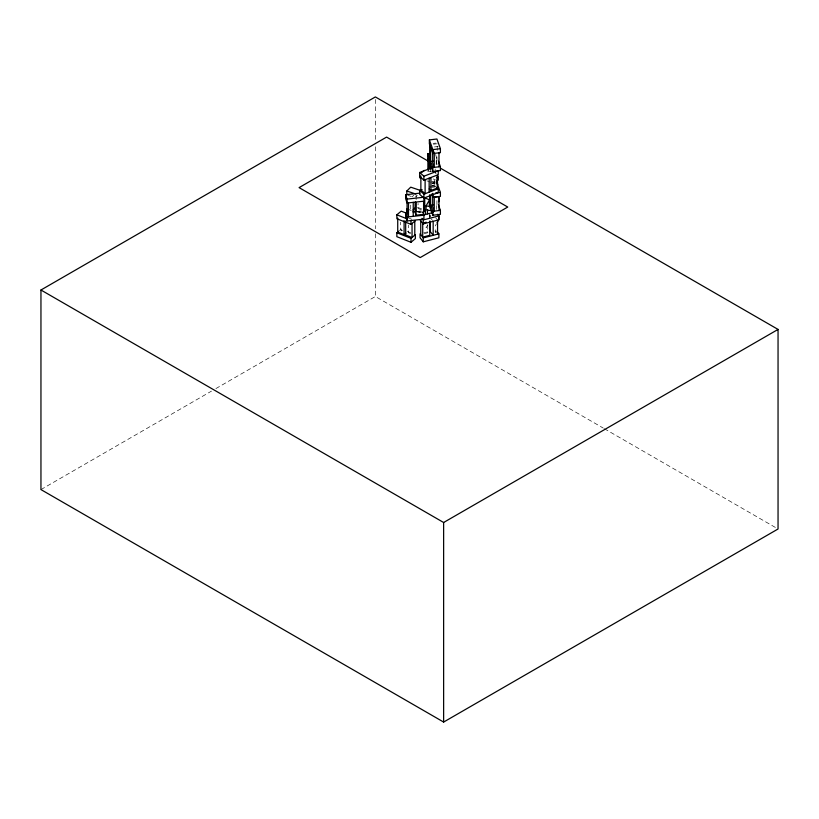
<?xml version="1.0" encoding="UTF-8"?>
<svg xmlns="http://www.w3.org/2000/svg" width="819" height="819" viewBox="0 0 819 819"><rect width="100%" height="100%" fill="white"/><g stroke="black" fill="none" stroke-linecap="round" stroke-linejoin="round"><path stroke-width="0.61" stroke-dasharray="4.09 3.07" d="M429.668 217.506L430.855 215.417M427.887 224.58L426.105 227.723L426.105 224.764M435.217 225.972L436.404 223.884M412.223 196.775L413.79 195.229M415.632 196.949L417.26 195.352M399.477 230.548L401.218 229.074L401.218 231.04M40.95 489.578L211.476 391.124M215.909 388.564L375.368 296.498L603.255 428.071M429.228 186.804L434.009 184.992L435.698 186.486M429.361 187.746L434.746 185.708L434.746 178.071M423.689 232.893L428.501 231.644M424.252 233.671L427.774 232.76L427.774 223.843M433.138 143.397L435.657 143.09M433.435 144.205L437.213 143.755M434.418 146.939L438.196 146.478M431.879 183.364L435.657 182.903M431.879 187.295L435.657 186.845M417.67 211.333L421.283 210.944M417.639 212.182L421.427 211.773M427.743 171.714L431.572 171.427M432.534 181.337L435.084 181.142M432.534 185.278L435.084 185.084M408.067 195.362L411.363 196.478M417.547 207.412L422.102 208.947M421.396 209.674L418.069 208.548L418.069 203.46M417.547 211.343L422.102 212.889M415.632 210.954L421.181 212.827M408.067 209.367L411.189 210.422M408.292 217.874L411.834 219.267M407.115 231.408L410.657 232.811M410.534 233.538L408.415 232.698L408.415 225.061M402.569 230.63L400.45 229.791L400.45 222.154M433.231 178.952L435.329 179.801M431.511 181.654L434.674 182.934L434.674 186.752M426.873 180.804L430.384 182.217M431.552 182.698L433.886 183.64L433.886 179.699M604.361 428.716L776.944 528.347M435.667 217.741L436.936 219.369M431.265 218.878L432.534 220.506M435.032 230.927L436.302 232.555M435.677 154.422L437.07 160.555M436.23 160.811L437.07 164.496M435.585 171.959L436.005 173.802M437.213 146.304L437.213 151.392M436.916 156.941L436.916 160.882M436.916 200.696L436.916 204.637M436.65 205.579L436.65 209.398M436.21 160.719L436.21 165.817M435.728 229.781L435.728 232.729M435.186 168.97L435.186 174.058M434.009 184.992L434.009 186.967M430.405 169.328L430.405 171.877M429.914 214.68L429.914 219.779M429.32 214.373L429.32 216.922M416.124 195.475L416.124 200.563M410.718 205.098L410.718 209.04M375.368 99.498L375.368 141.707M375.368 146.826L375.368 228.706M375.368 233.814L375.368 296.498"/><path stroke-width="1.23" d="M432.207 210.933L426.105 209.777L426.105 205.845L429.668 199.57M436.998 222.84L438.779 219.697L438.779 215.766M406.818 194.942L406.818 191.001L410.718 187.162L419.819 190.243M413.001 210.002L415.346 207.698M423.106 212.408L425.511 210.104L425.511 214.046M415.366 220.669L411.005 224.345L396.857 218.745L396.857 214.813L401.218 211.138L407.115 213.472M411.005 242.281L411.005 238.349L415.366 234.674L415.366 238.605L411.005 242.281L396.857 236.691L396.857 232.75L398.607 231.286M397.727 218.089L397.727 232.084L404.095 234.603L405.907 233.077M421.621 172.563L424.273 170.372M436.547 177.518L438.319 176.054L438.319 179.996L436.547 181.449M40.95 290.008L375.368 96.939L778.05 329.422L778.05 528.992L443.632 722.061L40.95 489.578L40.95 290.008L443.632 522.502L778.05 329.422M419.666 172.481L423.904 176.208L438.237 170.782L438.237 174.713L423.904 180.149L419.666 176.423L419.666 172.481L432.811 167.506L440.407 166.636L440.407 170.577L432.852 171.478L429.361 161.783L429.361 157.842L432.852 167.537L432.852 171.478M436.547 187.223L438.237 188.718L438.237 192.66L423.904 198.085L419.666 194.359L419.666 190.428L422.061 189.517M429.166 188.933L430.937 190.479L437.387 188.032L437.387 175.307M419.666 190.428L423.904 194.154L438.237 188.718M423.689 214.957L433.312 212.459M421.98 218.325L423.239 219.953L438.882 215.899L438.882 219.84L423.239 223.894L420.075 219.83M426.228 222.205L422.706 223.116L422.706 237.121L429.75 235.299L429.75 221.294M423.239 237.899L438.882 233.845L438.882 237.776L423.239 241.83L420.075 237.766L420.075 233.835L423.239 237.899L423.239 241.83M429.361 139.906L436.916 139.005L440.407 148.7L440.407 152.631L432.852 153.542L429.361 143.847L429.361 139.906L432.852 149.601L432.852 153.542M432.852 149.601L440.407 148.7M433.159 161.087L430.64 161.394L430.64 147.389M435.37 193.059L440.407 192.455L440.407 196.386L432.852 197.297L431.685 194.062M433.159 204.842L430.64 205.149L430.64 194.963M432.852 211.292L440.407 210.391L440.407 214.332L432.852 215.233L429.361 205.538L429.361 201.597L432.852 211.292L432.852 215.233M423.904 194.154L423.925 201.187L407.074 203.03L405.64 198.648L405.64 194.717L420.086 193.13M405.64 194.717L407.074 199.089L423.925 197.246M422.85 211.906L423.925 215.182L423.925 219.123L407.074 220.966L405.64 216.595L405.64 212.653L408.046 212.387M412.858 211.865L416.472 211.466M415.11 202.283L415.11 212.459L416.011 215.202L423.587 214.373L423.587 201.638M405.64 212.653L407.074 217.025L423.925 215.182M432.534 167.332L429.975 167.526L427.743 157.709L427.743 153.777L430.292 153.583M426.105 205.845L430.989 206.767M406.818 191.001L415.919 194.083M396.857 214.813L407.473 219.011M396.857 232.75L411.005 238.349M424.529 197.788L430.384 200.164M428.439 161.261L386.588 137.09L299.078 187.612L420.239 257.565L507.749 207.043L440.561 168.253M437.622 214.271L438.882 215.899M436.988 231.398L438.882 233.845M438.472 161.251L440.407 166.636M433.087 150.061L434.265 153.327L434.265 167.332L432.688 162.971L432.688 151.515M436.916 182.76L440.407 192.455M438.472 205.006L440.407 210.391M437.07 178.501L437.633 184.889L437.07 182.432M427.743 153.777L429.975 163.595L429.975 167.526M443.632 522.502L443.632 722.061M438.984 152.764L438.984 166.769M438.984 210.524L438.984 196.519L434.265 197.082L434.265 211.087L432.688 206.726L432.688 194.001M438.779 197.819L438.779 201.761M437.438 180.651L437.438 185.739M437.561 220.178L437.561 234.183M433.169 221.325L433.169 235.319L430.006 231.255L430.006 221.079M432.852 193.356L432.852 197.297M430.937 177.754L430.937 190.479M430.405 166.779L430.405 169.328M429.658 144.666L429.658 158.661M429.658 194.779L429.658 202.416M429.146 178.163L429.146 192.168M428.562 161.302L428.562 170.209M427.938 158.538L427.938 169.994M427.508 210.002L427.508 213.82M425.112 179.689L425.112 193.693L420.874 189.967L420.874 175.962M424.723 198.075L424.723 210.8M423.904 176.208L423.904 180.149M423.239 219.953L423.239 223.894M420.731 220.577L420.731 234.582M419.85 175.993L419.85 177.958M416.011 202.467L416.011 215.202M415.632 202.037L415.632 210.954M414.783 221.212L414.783 235.217M413.237 202.354L413.237 216.359M412.049 223.515L412.049 237.52L405.681 235.002L405.681 220.997M411.005 220.403L411.005 224.345M408.497 202.877L408.497 216.871L407.063 212.5L407.074 199.089M407.074 217.025L407.074 220.966M406.818 208.937L406.818 212.879M404.095 220.608L404.095 234.603"/></g></svg>
